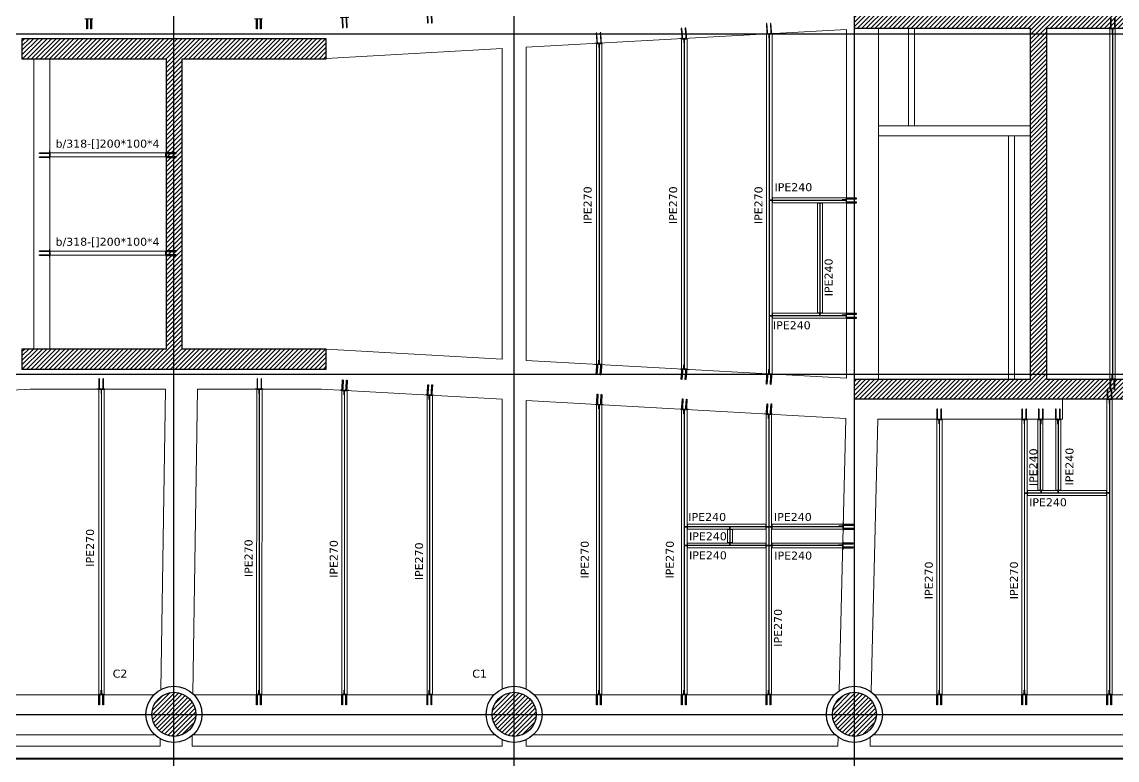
# Model space of a CAD drawing. Header units: millimetres. Extents: x -3255 to 78627, y -21906 to 33736.
# Drawn here: x 34231 to 61592, y -1143 to 17295 of the extents above; entities that cross this region are included whole.
import ezdxf
from ezdxf.enums import TextEntityAlignment as Align

# ---------------------------------------------------------------- set-up
doc = ezdxf.new("R2010")
doc.units = ezdxf.units.MM
doc.header["$LTSCALE"] = 0.9
for name, color, linetype, lineweight in [('0-3', 250, 'Continuous', 5), ('A_ALMA', 8, 'Continuous', 5), ('E_COLUMNAS-4', 1, 'Continuous', 25), ('E_TEXTO', 3, 'Continuous', 9), ('E_VIGAS', 8, 'Continuous', 9), ('E_VIGAS-1', 5, 'Continuous', 25), ('E_VIGAS-2', 10, 'Continuous', 25), ('HCB-PLATINA', 4, 'Continuous', 15), ('HCB-VIGAS', 4, 'Continuous', 15), ('VIGAS_HCB', 4, 'Continuous', 15)]:
    doc.layers.add(name, color=color, linetype=linetype, lineweight=lineweight)
for name, color, linetype in [('HCB-ACH_PANT', 253, 'Continuous'), ('HCB-ANCLAJE', 5, 'Continuous'), ('HCB-EJES', 1, 'Continuous'), ('HCB_PANTALLAS', 6, 'Continuous')]:
    doc.layers.add(name, color=color, linetype=linetype)
doc.styles.add('VERDANA', font='verdana.ttf')
pattern_1 = [(45, (-17147.82, -55448.78), (-56.1266, 56.1266), [])]

# ---------------------------------------------------------------- blocks, each defined once
blk = doc.blocks.new('EST_SFM_VIGA-METALICA-SECCION-C - EST_SFM_VIGA-METALICA-UPN100-1527742-_38_00m_N_E_-NIVEL-10 DOC')
at = {"layer": 'E_VIGAS-2'}
blk.add_line((34.044, 0.018), (-34.827, 0.018), dxfattribs=at)
blk = doc.blocks.new('DCTIB_CNI_EST_MOD-1A-FAC_0001_rvt-2-_38_00m_N_E_-NIVEL-10 DOC')
at = {"layer": 'E_VIGAS-1'}
for p, q in [((-42.328, 139.567), (-42.246, 139.567)), ((-42.328, 139.567), (-42.328, 139.545)), ((-42.246, 139.567), (-42.246, 139.545)), ((-40.203, 139.567), (-40.121, 139.567)), ((-40.203, 139.545), (-40.203, 139.567)), ((-40.121, 139.545), (-40.121, 139.567)), ((-38.078, 139.567), (-37.996, 139.567)), ((-38.078, 139.545), (-38.078, 139.567)), ((-37.996, 139.545), (-37.996, 139.567)), ((-35.953, 139.567), (-35.871, 139.567)), ((-35.953, 139.567), (-35.953, 139.545)), ((-35.871, 139.567), (-35.871, 139.545)), ((-33.828, 139.567), (-33.746, 139.567)), ((-33.828, 139.567), (-33.828, 139.545)), ((-33.746, 139.567), (-33.746, 139.545)), ((-31.703, 139.567), (-31.621, 139.567)), ((-31.703, 139.567), (-31.703, 139.545)), ((-31.621, 139.567), (-31.621, 139.545)), ((-29.578, 139.567), (-29.496, 139.567)), ((-29.578, 139.545), (-29.578, 139.567)), ((-29.496, 139.545), (-29.496, 139.567)), ((-27.454, 139.567), (-27.372, 139.567)), ((-27.454, 139.567), (-27.454, 139.545)), ((-27.372, 139.567), (-27.372, 139.545)), ((-25.328, 139.567), (-25.246, 139.567)), ((-25.328, 139.567), (-25.328, 139.545)), ((-25.246, 139.567), (-25.246, 139.545)), ((-23.203, 139.567), (-23.121, 139.567)), ((-23.203, 139.567), (-23.203, 139.545)), ((-23.121, 139.567), (-23.121, 139.545)), ((-21.078, 139.567), (-20.996, 139.567)), ((-21.078, 139.545), (-21.078, 139.567)), ((-20.996, 139.545), (-20.996, 139.567)), ((-18.953, 139.567), (-18.871, 139.567)), ((-18.953, 139.567), (-18.953, 139.545)), ((-18.871, 139.567), (-18.871, 139.545)), ((-16.828, 139.567), (-16.746, 139.567)), ((-16.828, 139.567), (-16.828, 139.545)), ((-16.746, 139.567), (-16.746, 139.545))]:
    blk.add_line(p, q, dxfattribs=at)
blk.add_blockref('EST_SFM_VIGA-METALICA-SECCION-C - EST_SFM_VIGA-METALICA-UPN100-1527742-_38_00m_N_E_-NIVEL-10 DOC', (-39.77, 139.527), dxfattribs=at)
blk = doc.blocks.new('CX-CONC')
at = {"layer": 'HCB-ANCLAJE'}
for points in [[(-50, -8), (-46, -6), (-42, -8), (-40, -8), (-38, -14), (-38, -52), (-38, -256), (-54, -256), (-54, -52), (-54, -14), (-52, -8)], [(50, -8), (54, -6), (58, -8), (60, -8), (62, -14), (62, -52), (62, -256), (46, -256), (46, -52), (46, -14), (48, -8)]]:
    blk.add_lwpolyline(points, close=True, dxfattribs=at)
at = {"layer": 'HCB-PLATINA'}
blk.add_lwpolyline([(-100, -6), (100, -6), (100, 0), (-100, 0)], close=True, dxfattribs=at)

msp = doc.modelspace()

# ---------------------------------------------------------------- hatches: boundary and pattern name
at = {"layer": 'HCB-ACH_PANT'}
h = msp.add_hatch(dxfattribs=at)
h.set_pattern_fill('ANSI31', color=256, scale=25)
h.set_pattern_definition(pattern_1)
h.paths.add_polyline_path([(63531.8, 7870.2), (55031.8, 7870.2), (55031.8, 8370.2), (59431.8, 8370.2), (59431.8, 17130.2), (55031.8, 17130.2), (55031.8, 17630.2), (63531.8, 17630.2), (63531.8, 17130.2), (59831.8, 17130.2), (59831.8, 8370.2), (63531.8, 8370.2)])
h = msp.add_hatch(dxfattribs=at)
h.set_pattern_fill('ANSI31', color=256, scale=25)
h.set_pattern_definition(pattern_1)
h.paths.add_polyline_path([(38231.8, 16375.2), (41831.8, 16375.2), (41831.8, 16875.2), (34231.8, 16875.2), (34231.8, 16375.2), (37831.8, 16375.2), (37831.8, 9125.2), (34231.8, 9125.2), (34231.8, 8625.2), (41831.8, 8625.2), (41831.8, 9125.2), (38231.8, 9125.2)])
h = msp.add_hatch(dxfattribs=at)
h.set_pattern_fill('ANSI31', color=256, scale=25)
h.set_pattern_definition([(45, (25382.49, -1e-10), (-56.1266, 56.1266), [])])
edge = h.paths.add_edge_path()
edge.add_arc((38028.7, 0), 550, 0, 360)
h = msp.add_hatch(dxfattribs=at)
h.set_pattern_fill('ANSI31', color=256, scale=25)
h.set_pattern_definition([(45, (33882.49, -1e-10), (-56.1266, 56.1266), [])])
edge = h.paths.add_edge_path()
edge.add_arc((46528.7, 0), 550, 0, 360)
h = msp.add_hatch(dxfattribs=at)
h.set_pattern_fill('ANSI31', color=256, scale=25)
h.set_pattern_definition([(45, (42382.49, -1e-10), (-56.1266, 56.1266), [])])
edge = h.paths.add_edge_path()
edge.add_arc((55028.7, 0), 550, 0, 360)

# ---------------------------------------------------------------- linework, layer by layer
for points in [[(52901.1, 16888.9), (52901.1, 16998.9), (52895.1, 16998.9), (52895.1, 16888.9)], [(61475.7, 17020.2), (61475.7, 17130.2), (61469.7, 17130.2), (61469.7, 17020.2)], [(48651.1, 16652.2), (48651.1, 16762.2), (48645.1, 16762.2), (48645.1, 16652.2)], [(50776.1, 16770.6), (50776.1, 16880.6), (50770.1, 16880.6), (50770.1, 16770.6)], [(54719.7, 12843.2), (54829.7, 12843.2), (54829.7, 12849.2), (54719.7, 12849.2)], [(54719.7, 9961.6), (54829.7, 9961.6), (54829.7, 9967.6), (54719.7, 9967.6)], [(48651.4, 8849.3), (48651.4, 8739.3), (48645.4, 8739.3), (48645.4, 8849.3)], [(50776.4, 8730.6), (50776.4, 8620.6), (50770.4, 8620.6), (50770.4, 8730.6)], [(52901.3, 8611.9), (52901.3, 8501.9), (52895.3, 8501.9), (52895.3, 8611.9)], [(61475.3, 8480.2), (61475.3, 8370.2), (61469.3, 8370.2), (61469.3, 8480.2)], [(36216.4, 8015.2), (36216.4, 8125.2), (36210.4, 8125.2), (36210.4, 8015.2)], [(40155.3, 8015.2), (40155.3, 8125.2), (40149.3, 8125.2), (40149.3, 8015.2)], [(42279.3, 7983.2), (42279.3, 8093.2), (42285.3, 8093.2), (42285.3, 7983.2)], [(44409.4, 7864.2), (44409.4, 7974.2), (44415.4, 7974.2), (44415.4, 7864.2)], [(48644.4, 7627.6), (48644.4, 7737.6), (48650.4, 7737.6), (48650.4, 7627.6)], [(61401.4, 7760.2), (61401.4, 7870.2), (61395.4, 7870.2), (61395.4, 7760.2)], [(50769.3, 7508.9), (50769.3, 7618.9), (50775.3, 7618.9), (50775.3, 7508.9)], [(52884.6, 7390.7), (52884.6, 7500.7), (52890.6, 7500.7), (52890.6, 7390.7)], [(57150.4, 7260.1), (57150.4, 7370.1), (57144.4, 7370.1), (57144.4, 7260.1)], [(59275.4, 7260.1), (59275.4, 7370.1), (59269.4, 7370.1), (59269.4, 7260.1)], [(59692.9, 7260.1), (59692.9, 7370.1), (59686.9, 7370.1), (59686.9, 7260.1)], [(60112.9, 7260.1), (60112.9, 7370.1), (60106.9, 7370.1), (60106.9, 7260.1)], [(54643.1, 4692.3), (54753.1, 4692.3), (54753.1, 4698.3), (54643.1, 4698.3)], [(54631.8, 4222.3), (54741.8, 4222.3), (54741.8, 4228.3), (54631.8, 4228.3)], [(36216.4, 600.1), (36216.4, 490.1), (36210.4, 490.1), (36210.4, 600.1)], [(40155.3, 600.1), (40155.3, 490.1), (40149.3, 490.1), (40149.3, 600.1)], [(42285.3, 600.1), (42285.3, 490.1), (42279.3, 490.1), (42279.3, 600.1)], [(44415.3, 600.1), (44415.3, 490.1), (44409.3, 490.1), (44409.3, 600.1)], [(48650.3, 600.1), (48650.3, 490.1), (48644.3, 490.1), (48644.3, 600.1)], [(50775.3, 600.1), (50775.3, 490.1), (50769.3, 490.1), (50769.3, 600.1)], [(52890.6, 600.1), (52890.6, 490.1), (52884.6, 490.1), (52884.6, 600.1)], [(57150.4, 600.1), (57150.4, 490.1), (57144.4, 490.1), (57144.4, 600.1)], [(59275.4, 600.1), (59275.4, 490.1), (59269.4, 490.1), (59269.4, 600.1)], [(61401.4, 600.1), (61401.4, 490.1), (61395.4, 490.1), (61395.4, 600.1)]]:
    msp.add_lwpolyline(points, close=True)
at = {"layer": 'A_ALMA'}
for p, q in [((52901.4, 8511.4), (52901.4, 16985.7)), ((52908, 8511.4), (52908, 16985.7)), ((61476.7, 8380.2), (61476.7, 17120.2)), ((61483.3, 8380.2), (61483.3, 17120.2)), ((48651.4, 8748.8), (48651.4, 16749)), ((48658, 8748.8), (48658, 16749)), ((50776.4, 8630.1), (50776.4, 16867.3)), ((50783, 8630.1), (50783, 16867.3)), ((52982.2, 12843.3), (54819.7, 12843.3)), ((52982.2, 12837.1), (54819.7, 12837.1)), ((54166.7, 10028.4), (54166.7, 12770.2)), ((54172.9, 10028.4), (54172.9, 12767.4)), ((52982.2, 9961.1), (54819.7, 9961.1)), ((52982.2, 9954.9), (54819.7, 9954.9)), ((36216.4, 500), (36216.4, 8115.1)), ((36223, 500), (36223, 8115.1)), ((40156.4, 500), (40156.4, 8115.1)), ((40163, 500), (40163, 8115.1)), ((42286.4, 500), (42286.4, 8082.9)), ((42293, 500), (42293, 8082.9)), ((44416.4, 500), (44416.4, 7963.9)), ((44423, 500), (44423, 7963.9)), ((48651.4, 500), (48651.4, 7727.3)), ((48658, 500), (48658, 7727.3)), ((61401.4, 500), (61401.4, 7860.2)), ((61408, 500), (61408, 7860.2)), ((50776.4, 500), (50776.4, 7608.6)), ((50783, 500), (50783, 7608.6)), ((52891.6, 500), (52891.6, 7490.4)), ((52898.2, 500), (52898.2, 7490.4)), ((57151.4, 500), (57151.4, 7360.1)), ((57158, 500), (57158, 7360.1)), ((59276.4, 500), (59276.4, 7360.1)), ((59283, 500), (59283, 7360.1)), ((59672, 5600.2), (59672, 7360.1)), ((59678.2, 5600.2), (59678.2, 7360.1)), ((60121.6, 5600.2), (60121.6, 7360.1)), ((60127.8, 5600.2), (60127.8, 7360.1)), ((59357.2, 5533.3), (61327.2, 5533.3)), ((59357.2, 5527.1), (61327.2, 5527.1)), ((50857.2, 4691.8), (52817.4, 4691.8)), ((50857.2, 4685.6), (52817.4, 4685.6)), ((52972.4, 4692.2), (54741.1, 4692.2)), ((52972.4, 4686), (54741.1, 4686)), ((51916.8, 4289.1), (51916.8, 4619.1)), ((51923, 4289.1), (51923, 4619.1)), ((50857.2, 4222.2), (52817.4, 4222.2)), ((50857.2, 4216), (52817.4, 4216)), ((52972.4, 4222.2), (54729.4, 4222.2)), ((52972.4, 4216), (54729.4, 4216))]:
    msp.add_line(p, q, dxfattribs=at)
at = {"layer": 'E_COLUMNAS-4', "color": 6}
for centre, radius in [((38028.7, 0), 700), ((38028.7, 0), 550), ((46528.7, 0), 700), ((46528.7, 0), 550), ((55028.7, 0), 700), ((55028.7, 0), 550)]:
    msp.add_circle(centre, radius, dxfattribs=at)
at = {"layer": 'E_VIGAS'}
for p, q in [((59428.8, 14697.8), (55628.8, 14697.8)), ((59428.8, 14447.8), (55628.8, 14447.8)), ((58880.8, 14447.8), (58880.6, 8367.8)), ((59030.8, 14447.8), (59030.6, 8367.8)), ((37528.8, 490), (30028.6, 490)), ((46028.8, 490), (38528.6, 490)), ((54528.8, 490), (47028.6, 490)), ((63028.8, 490), (55528.6, 490)), ((30019.6, -510), (37539.8, -510)), ((38519.6, -510), (46039.8, -510)), ((47019.6, -510), (54539.8, -510)), ((55519.6, -510), (63039.8, -510))]:
    msp.add_line(p, q, dxfattribs=at)
msp.add_lwpolyline([(10129.7, 26595.9), (10129.8, -1095.9), (65929.9, -1095.8), (65929.9, 26595.9)], close=True, dxfattribs=at)
for points in [[(54829.7, 17106.6), (46829.7, 16661.1), (46829.7, 8840.8), (54829.7, 8393.9), (54829.7, 17106.6)], [(55029.9, 17130.2), (55629.7, 17130.2), (55629.7, 8370.2), (55629.7, 8370.2)], [(56528.9, 17127.7), (56528.9, 14697.9), (56378.9, 14697.9), (56378.9, 17127.7)], [(41829.9, 9120.2), (46229.7, 8874.3), (46229.7, 16627.7), (41829.9, 16382.7)], [(34929.9, 9125.2), (34529.9, 9125.2), (34529.9, 16375.2), (34929.9, 16375.2), (34929.9, 9125.2)], [(37703.4, 619.3), (37817.3, 8125.2), (34437.7, 8125.2), (29829.7, 7870.6), (29829.7, 632.5)], [(46229.7, 632.5), (46229.7, 7872.8), (41712.4, 8125.2), (38617.4, 8125.2), (38501.9, 516.7)], [(54652.2, 589.5), (54815.7, 7393.1), (46829.7, 7839.3), (46829.7, 632.5)], [(60229.7, 7860.1), (60229.7, 7370.1), (59764.6, 7370.1), (55615.4, 7370.1), (55451.7, 558.5)], [(38486, -530.8), (38482, -795.9), (46229.7, -795.9), (46229.7, -632.5)], [(29829.7, -632.5), (29829.7, -795.9), (37681.9, -795.9), (37684.8, -609.1)], [(46829.7, -632.5), (46829.7, -795.9), (54618.9, -795.9), (54624.3, -570.7)], [(55424.4, -578.1), (55419.2, -795.9), (63130, -795.9), (63130, -574.6)]]:
    msp.add_lwpolyline(points, dxfattribs=at)
at = {"layer": 'HCB-EJES'}
for p, q in [((38028.7, -5780.2), (38028.7, 31280.5)), ((46528.7, -5780.2), (46528.7, 31280.5)), ((55028.7, -5780.2), (55028.7, 31280.5)), ((-1069.6, 17000), (77127, 17000)), ((-1069.6, 8500), (77127, 8500)), ((-1069.6, 0), (77127, 0))]:
    msp.add_line(p, q, dxfattribs=at)
at = {"layer": 'HCB-VIGAS'}
for points in [[(52908, 12853.3), (52908, 12843.3), (52972.2, 12843.3), (52972.2, 12853.3)], [(52982.2, 12843.3), (52982.2, 12837.1), (52918, 12837.1), (52918, 12843.3)], [(52908, 9954.9), (52908, 9944.9), (52972.2, 9944.9), (52972.2, 9954.9)], [(52982.2, 9961.1), (52982.2, 9954.9), (52918, 9954.9), (52918, 9961.1)], [(54165.7, 9961.1), (54155.7, 9961.1), (54155.7, 10018.6), (54165.7, 10018.6)], [(54165.7, 10028.4), (54171.9, 10028.4), (54171.9, 9971.1), (54165.7, 9971.1)], [(59282, 5527.1), (59282, 5517.1), (59346.2, 5517.1), (59346.2, 5527.1)], [(59356.2, 5527.1), (59356.2, 5533.3), (59292, 5533.3), (59292, 5527.1)], [(59700.6, 5533.3), (59690.6, 5533.3), (59690.6, 5590.2), (59700.6, 5590.2)], [(59700.6, 5600.2), (59706.8, 5600.2), (59706.8, 5543.3), (59700.6, 5543.3)], [(60120.6, 5533.3), (60110.6, 5533.3), (60110.6, 5590.2), (60120.6, 5590.2)], [(60120.6, 5600.2), (60126.8, 5600.2), (60126.8, 5543.3), (60120.6, 5543.3)], [(61331.2, 5533.3), (61331.2, 5527.1), (61395.4, 5527.1), (61395.4, 5533.3)], [(61405.4, 5533.3), (61405.4, 5543.3), (61341.2, 5543.3), (61341.2, 5533.3)], [(50782, 4685.7), (50782, 4675.7), (50846.2, 4675.7), (50846.2, 4685.7)], [(50857.2, 4685.7), (50857.2, 4691.9), (50792, 4691.9), (50792, 4685.7)], [(51916.8, 4685.7), (51906.8, 4685.7), (51906.8, 4629.2), (51916.8, 4629.2)], [(51916.8, 4619.2), (51923, 4619.2), (51923, 4675.7), (51916.8, 4675.7)], [(52817.4, 4686.1), (52817.4, 4692.3), (52880.6, 4692.3), (52880.6, 4686.1)], [(52890.6, 4686.1), (52890.6, 4676.1), (52826.4, 4676.1), (52826.4, 4686.1)], [(52897.2, 4686.1), (52897.2, 4676.1), (52961.4, 4676.1), (52961.4, 4686.1)], [(52972.4, 4692.3), (52972.4, 4686.1), (52907.2, 4686.1), (52907.2, 4692.3)], [(50782, 4216.1), (50782, 4206.1), (50846.2, 4206.1), (50846.2, 4216.1)], [(50857.2, 4216.1), (50857.2, 4222.3), (50792, 4222.3), (50792, 4216.1)], [(51916.8, 4222.3), (51906.8, 4222.3), (51906.8, 4279.2), (51916.8, 4279.2)], [(51916.8, 4289.2), (51923, 4289.2), (51923, 4232.3), (51916.8, 4232.3)], [(52817.4, 4216.1), (52817.4, 4222.3), (52880.6, 4222.3), (52880.6, 4216.1)], [(52890.6, 4216.1), (52890.6, 4206.1), (52826.4, 4206.1), (52826.4, 4216.1)], [(52897.2, 4216.1), (52897.2, 4206.1), (52961.4, 4206.1), (52961.4, 4216.1)], [(52972.4, 4222.3), (52972.4, 4216.1), (52907.2, 4216.1), (52907.2, 4222.3)]]:
    msp.add_lwpolyline(points, close=True, dxfattribs=at)
at = {"layer": 'HCB_PANTALLAS'}
for points in [[(63531.8, 7870.2), (55031.8, 7870.2), (55031.8, 8370.2), (59431.8, 8370.2), (59431.8, 17130.2), (55031.8, 17130.2), (55031.8, 17630.2), (63531.8, 17630.2), (63531.8, 17130.2), (59831.8, 17130.2), (59831.8, 8370.2), (63531.8, 8370.2)], [(38231.8, 16375.2), (41831.8, 16375.2), (41831.8, 16875.2), (34231.8, 16875.2), (34231.8, 16375.2), (37831.8, 16375.2), (37831.8, 9125.2), (34231.8, 9125.2), (34231.8, 8625.2), (41831.8, 8625.2), (41831.8, 9125.2), (38231.8, 9125.2)]]:
    msp.add_lwpolyline(points, close=True, dxfattribs=at)
at = {"layer": 'VIGAS_HCB'}
for points in [[(52837.2, 16985.7), (52972.2, 16985.7), (52972.2, 8507.6), (52837.2, 8507.6)], [(61412.5, 8380.2), (61547.5, 8380.2), (61547.8, 17120.2), (61412.8, 17120.2)], [(48587.2, 8745.1), (48722.2, 8745.1), (48722.2, 16749), (48587.2, 16749)], [(50712.2, 8626.4), (50847.2, 8626.4), (50847.2, 16867.3), (50712.2, 16867.3)], [(37821.8, 13922.8), (34941.6, 13922.8), (34939.9, 13922.8), (34939.9, 14022.8), (37821.8, 14022.8)], [(54819.6, 12779.9), (52982.2, 12780.2), (52982.2, 12900.2), (54819.6, 12899.9)], [(54109.9, 10028.4), (54229.9, 10028.4), (54229.9, 12770.2), (54109.9, 12770.2)], [(37821.8, 11472.8), (34941.6, 11472.8), (34939.9, 11472.8), (34939.9, 11572.8), (37821.8, 11572.8)], [(54819.6, 9898.3), (52982.2, 9898), (52982.2, 10018), (54819.6, 10018.3)], [(36152.2, 500), (36287.2, 500), (36287.2, 8115.2), (36152.2, 8115.2)], [(40092.2, 500), (40227.2, 500), (40232.4, 8115.2), (40097.4, 8115.2)], [(42222.2, 500), (42357.2, 500), (42357.2, 8083.2), (42222.2, 8083.2)], [(44352.2, 500), (44487.2, 500), (44487.2, 7964.2), (44352.2, 7964.2)], [(48587.2, 500), (48722.2, 500), (48722.2, 7727.6), (48587.2, 7727.6)], [(61337.2, 7860.2), (61472.2, 7860.2), (61472.2, 500), (61337.2, 500)], [(50712.2, 500), (50847.2, 500), (50847.2, 7608.9), (50712.2, 7608.9)], [(52827.4, 500), (52962.4, 500), (52962.4, 7490.7), (52827.4, 7490.7)], [(57087.2, 7360.1), (57222.2, 7360.1), (57222.2, 500), (57087.2, 500)], [(59212.2, 7360.1), (59347.2, 7360.1), (59347.2, 500), (59212.2, 500)], [(59615.1, 5600.2), (59735.1, 5600.2), (59735.1, 7360.1), (59615.1, 7360.1)], [(60064.8, 5600.2), (60184.8, 5600.2), (60184.8, 7360.1), (60064.8, 7360.1)], [(59357.2, 5470.2), (61327.2, 5470.2), (61327.2, 5590.2), (59357.2, 5590.2)], [(50857.2, 4749.1), (52817.4, 4749.1), (52817.4, 4629.1), (50857.2, 4629.1)], [(54743.1, 4629.1), (52972.4, 4629.1), (52972.4, 4749.1), (54743.1, 4749.1)], [(51859.9, 4619.1), (51979.9, 4619.1), (51979.9, 4289.1), (51859.9, 4289.1)], [(50857.2, 4279.1), (52817.4, 4279.1), (52817.4, 4159.1), (50857.2, 4159.1)], [(54731.8, 4159.1), (52972.4, 4159.1), (52972.4, 4279.1), (54731.8, 4279.1)]]:
    msp.add_lwpolyline(points, close=True, dxfattribs=at)
at = {"layer": 'VIGAS_HCB', "color": 8}
for points in [[(55029.7, 12940.2), (55029.7, 12740.2), (55035.7, 12740.2), (55035.7, 12940.2)], [(55029.7, 10058.6), (55029.7, 9858.6), (55035.7, 9858.6), (55035.7, 10058.6)]]:
    msp.add_lwpolyline(points, close=True, dxfattribs=at)

# ---------------------------------------------------------------- block references
at = {"xscale": -1}
for p, rotation in [((44411.6, 17528.3), 3.168251183173191), ((42288.7, 17409.6), 3.168251183173191), ((52897.7, 16999.1), 183.1682511831732), ((61478.9, 17130.2), 180), ((48647.7, 16762.4), 183.1682511831732), ((50772.7, 16880.7), 183.1682511831732), ((37831.8, 13972.8), 90), ((54829.6, 12839.9), 90), ((37831.8, 11522.8), 90), ((54829.6, 9958.3), 90), ((36206.8, 8125.2), 180), ((40158.6, 8125.2), 180), ((61395.4, 7870.2), 180), ((57144.4, 7370.1), 180), ((59269.4, 7370.1), 180), ((59686.9, 7370.1), 180), ((60106.9, 7370.1), 180), ((54753, 4689), 90), ((54741.8, 4219), 90)]:
    msp.add_blockref('CX-CONC', p, dxfattribs=dict(at, rotation=rotation))
for p in [(35905.7, 17375.2), (40145.7, 17375.1), (61469.3, 8370.2), (36206.8, 490.1), (40145.7, 490.1), (42275.8, 490.1), (44405.7, 490.1), (48640.7, 490.1), (50765.8, 490.1), (52881, 490.1), (57140.8, 490.1), (59265.8, 490.1), (61391.8, 490.1)]:
    msp.add_blockref('CX-CONC', p)
for p, rotation in [((34928.9, 13972.8), 270), ((34929.9, 11522.8), 270), ((48648, 8739.2), 356.8317488168269), ((50773, 8620.5), 356.8317488168269), ((52897.9, 8501.7), 356.8317488168269), ((42289, 8092.9), 176.8317488168268), ((44419, 7973.9), 176.8317488168268), ((48654, 7737.4), 176.8317488168268), ((50779, 7618.6), 176.8317488168268), ((52894.2, 7500.5), 176.8317488168268)]:
    msp.add_blockref('CX-CONC', p, dxfattribs=dict(rotation=rotation))
at = {"layer": '0-3', "xscale": 1000, "yscale": 1000, "zscale": 1000}
msp.add_blockref('DCTIB_CNI_EST_MOD-1A-FAC_0001_rvt-2-_38_00m_N_E_-NIVEL-10 DOC', (78190.8, -140662.4), dxfattribs=at)

# ---------------------------------------------------------------- texts
at = {"layer": 'E_TEXTO', "style": 'VERDANA'}
for p in [(36370.7, 14154.5), (36370.7, 11704.5)]:
    msp.add_text('b/318-[]200*100*4', height=200, rotation=0.0001, dxfattribs=at).set_placement(p, align=Align.CENTER)
at = {"layer": 'E_TEXTO', "char_height": 200, "width": 1206.139, "attachment_point": 1, "style": 'VERDANA'}
for s, insert, rotation in [('IPE270', (48264.5, 12244.3), 90), ('IPE270', (50401.2, 12244.5), 90), ('IPE270', (52533.4, 12244.6), 90), ('IPE240', (54284.3, 10442.5), 90), ('IPE240', (52993.5, 9818.4), 0.0001), ('IPE240', (59400, 5700), 90), ('IPE240', (60302.9, 5715.4), 90), ('IPE270', (35833.2, 3688.5), 90), ('IPE270', (39792.7, 3427.4), 90), ('IPE270', (41922.7, 3409.4), 90), ('IPE270', (44052.7, 3351.3), 90), ('IPE270', (48192.9, 3391.6), 90), ('IPE270', (50317.9, 3391.6), 90), ('IPE270', (56788.9, 2874.7), 90), ('IPE270', (58913.9, 2874.7), 90), ('IPE270', (53020, 1690), 90)]:
    msp.add_mtext(s, dxfattribs=dict(at, insert=insert, rotation=rotation))
at = {"layer": 'E_TEXTO', "char_height": 200, "attachment_point": 1, "style": 'VERDANA'}
for s, insert, width in [('IPE240', (53033, 13267.4), 1206.139), ('IPE240', (59394.7, 5396.9), 1206.139), ('IPE240', (50880, 5030), 1206.139), ('IPE240', (53020, 5030), 1206.139), ('IPE240', (50898.4, 4547.6), 1206.139), ('IPE240', (50898.4, 4072.4), 1206.139), ('IPE240', (53028.6, 4065.8), 1206.139), ('C2', (36498.9, 1116.6), 459.968), ('C1', (45481.3, 1116.6), 459.968)]:
    msp.add_mtext(s, dxfattribs=dict(at, insert=insert, width=width))

doc.saveas('drawing.dxf')
